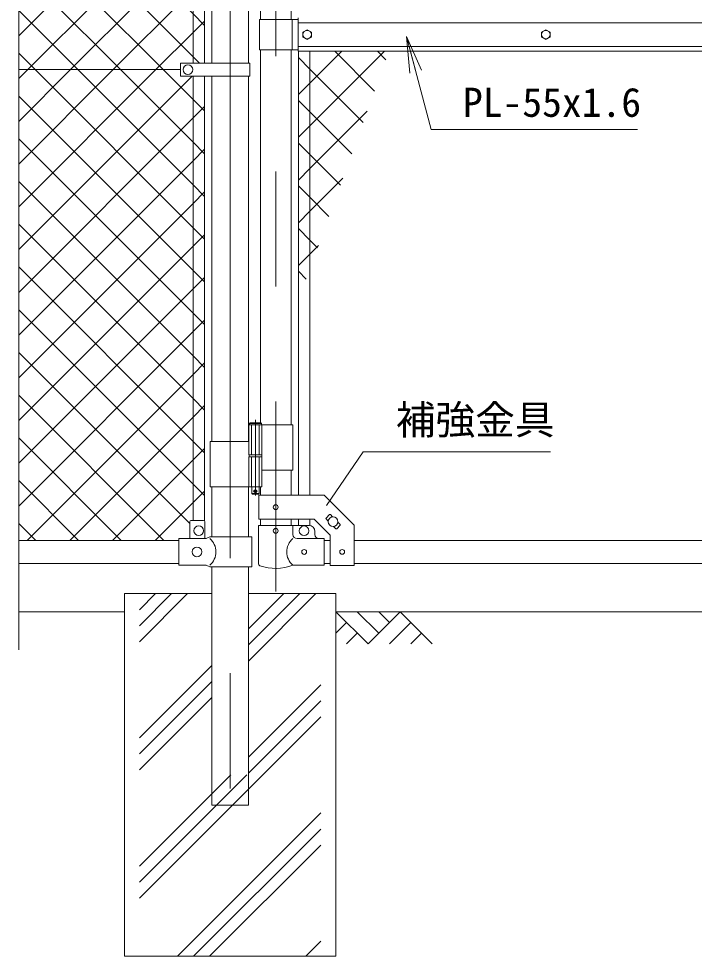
# Model space of a CAD drawing. Units: millimetres, scale not verified. Extents: x -6300 to 6300, y -4455 to 4455.
# Drawn here: x 653 to 1771, y -1756 to -205 of the extents above; entities that cross this region are included whole.
import ezdxf
from ezdxf.enums import TextEntityAlignment as Align

# ---------------------------------------------------------------- set-up
doc = ezdxf.new("R2010")
doc.units = ezdxf.units.MM
doc.header["$LTSCALE"] = 30
doc.linetypes.add('DASHED', pattern=[7.5, 6, -1.5])
doc.linetypes.add('USER1', pattern=[50.8, 31.75, -6.35, 6.35, -6.35])
for name, color, linetype, lineweight in [('0-0_D-STR-TXT', 7, 'Continuous', 9), ('0-3_D-BMK', 2, 'USER1', 13), ('0-4_D-STR1', 1, 'Continuous', 18), ('0-5_D-STR3', 3, 'Continuous', 13), ('0-6_D-DCR-HCH', 7, 'Continuous', 9), ('0-7_D-BGD', 7, 'Continuous', 9), ('0-8_D-STR4', 7, 'Continuous', 9), ('0-9_D-STR-DIM', 7, 'Continuous', 9), ('0-A_0', 7, 'Continuous', 9), ('0-B_D-STR2', 7, 'Continuous', 9)]:
    doc.layers.add(name, color=color, linetype=linetype, lineweight=lineweight)
doc.styles.add('ＭＳ ゴシック', font='')
doc.styles.get('ＭＳ ゴシック').set_extended_font_data('MS Gothic')

# ---------------------------------------------------------------- blocks, each defined once
blk = doc.blocks.new('_Open')
at = {"layer": '0-A_0'}
blk.add_line((-30, 5), (0, 0), dxfattribs=at)
blk.add_lwpolyline([(-30, -5), (0, 0), (-30, 0)], dxfattribs=at)

msp = doc.modelspace()

# ---------------------------------------------------------------- linework, layer by layer
at = {"layer": '0-0_D-STR-TXT'}
for points in [[(1676.84, -388.42), (1335.56, -388.42), (1295.05, -236.27)], [(1533.01, -921.57), (1222.95, -921.57), (1162.11, -1010.37)]]:
    msp.add_lwpolyline(points, dxfattribs=at)
at = {"layer": '0-3_D-BMK'}
for p, q in [((1002.7, 1379.08), (1002.7, -1516.74)), ((1078.1, 685.57), (1078.1, -1152.82)), ((1044.55, -868.74), (1044.55, -993.63)), ((1048.17, -986.66), (1040.92, -986.66))]:
    msp.add_line(p, q, dxfattribs=at)
at = {"layer": '0-4_D-STR1'}
for p, q in [((1103.5, 414.34), (1103.5, -206.16)), ((972.45, 386.34), (972.45, -278.66)), ((1032.95, 386.34), (1032.95, -278.66)), ((1052.7, 386.34), (1052.7, -206.16)), ((1052.7, -256.16), (1052.7, -873.66)), ((1103.5, -256.16), (1103.5, -876.66)), ((972.45, -299.66), (972.45, -904.66)), ((972.45, -299.66), (972.45, -904.66)), ((1032.95, -299.66), (1032.95, -904.66)), ((1032.95, -299.66), (1032.95, -904.66)), ((1103.5, -951.66), (1103.5, -993.11)), ((972.45, -979.66), (972.45, -1062.06)), ((972.45, -979.66), (972.45, -1062.06)), ((1032.95, -979.66), (1032.95, -1062.06)), ((1032.95, -979.66), (1032.95, -1062.06)), ((1052.7, -979.66), (1052.7, -993.11)), ((1052.7, -1033.11), (1052.7, -1043.16)), ((1103.5, -1033.11), (1103.5, -1043.16)), ((917.7, -1068.16), (652.7, -1068.16)), ((1158.1, -1068.16), (1168.1, -1068.16)), ((1208.1, -1068.16), (1842.3, -1068.16)), ((917.7, -1106.16), (652.7, -1106.16)), ((972.45, -1112.06), (972.45, -1506.16)), ((1032.95, -1112.06), (1032.95, -1506.16)), ((1158.1, -1106.16), (1168.1, -1106.16)), ((1208.1, -1106.16), (1842.3, -1106.16)), ((972.45, -1506.16), (1032.95, -1506.16))]:
    msp.add_line(p, q, dxfattribs=at)
at = {"layer": '0-5_D-STR3'}
for p, q in [((941.2, 516.34), (941.2, -278.66)), ((960.2, 516.34), (960.2, -278.66)), ((1051.1, -206.16), (1051.1, -256.16)), ((1051.1, -206.16), (1115.2, -206.16)), ((1105.1, -206.16), (1105.1, -256.16)), ((1115.2, -258.66), (1115.2, -203.66)), ((1935.2, -211.66), (1115.2, -211.66)), ((1051.1, -256.16), (1115.2, -256.16)), ((1935.2, -250.66), (1115.2, -250.66)), ((1935.2, -258.66), (1115.2, -258.66)), ((1115.6, -258.66), (1115.6, -993.11)), ((1134.6, -258.66), (1134.6, -993.11)), ((920.7, -278.66), (920.7, -299.66)), ((1035.5, -278.66), (920.7, -278.66)), ((1035.5, -278.66), (1035.5, -299.66)), ((652.7, -289.16), (920.7, -289.16)), ((1035.5, -299.66), (920.7, -299.66)), ((941.2, -1035.06), (941.2, -299.66)), ((960.2, -1035.74), (960.2, -299.66)), ((1033.75, -876.66), (1033.75, -926.66)), ((1106.65, -876.66), (1033.75, -876.66)), ((1034.55, -874.66), (1035.55, -873.66)), ((1034.55, -874.66), (1034.55, -876.66)), ((1034.55, -874.66), (1054.55, -874.66)), ((1053.55, -873.66), (1035.55, -873.66)), ((1055.35, -876.66), (1055.35, -926.66)), ((1106.65, -876.66), (1106.65, -951.66)), ((1033.75, -904.66), (969.4, -904.66)), ((969.4, -904.66), (969.4, -979.66)), ((1055.35, -926.66), (1033.75, -926.66)), ((1055.35, -929.66), (1033.75, -929.66)), ((1033.75, -929.66), (1033.75, -979.66)), ((1034.05, -926.66), (1034.05, -929.66)), ((1055.05, -929.66), (1034.05, -929.66)), ((1055.05, -926.66), (1055.05, -929.66)), ((1055.35, -929.66), (1055.35, -979.66)), ((1106.65, -951.66), (1055.46, -951.66)), ((1055.35, -979.66), (969.4, -979.66)), ((1039.55, -991.66), (1038.55, -990.66)), ((1049.55, -991.66), (1039.55, -991.66)), ((1049.55, -991.66), (1050.55, -990.66)), ((1050.55, -979.66), (1050.55, -990.66)), ((1050.4, -1033.11), (1050.4, -993.11)), ((935.7, -1037.06), (935.7, -1065.06)), ((958.7, -1035.06), (937.7, -1035.06)), ((960.7, -1037.06), (960.7, -1065.06)), ((1050.4, -1033.11), (1141.54, -1033.11)), ((1115.6, -1033.11), (1115.6, -1043.16)), ((1134.6, -1033.11), (1134.6, -1043.16)), ((1141.54, -1033.11), (1168.1, -1059.68)), ((1161.44, -1031.1), (1167.09, -1025.44)), ((1161.44, -1032.52), (1165.15, -1036.23)), ((1168.51, -1025.44), (1172.22, -1029.16)), ((1181.06, -1037.99), (1184.77, -1041.71)), ((1049.55, -1043.16), (1106.65, -1043.16)), ((1049.55, -1043.16), (1049.55, -1106.85)), ((1106.65, -1043.16), (1106.65, -1058.16)), ((1106.65, -1043.16), (1133.1, -1043.16)), ((1143.1, -1058.16), (1143.1, -1053.16)), ((1173.98, -1045.06), (1177.7, -1048.78)), ((1179.12, -1048.78), (1184.77, -1043.12)), ((1208.1, -1109.36), (1208.1, -1043.11)), ((962.9, -1065.06), (917.7, -1065.06)), ((917.7, -1109.06), (917.7, -1065.06)), ((962.9, -1065.06), (968.9, -1062.06)), ((1038.8, -1062.06), (968.9, -1062.06)), ((1038.8, -1062.06), (1038.8, -1112.06)), ((1158.1, -1065.16), (1113.65, -1065.16)), ((1158.1, -1109.16), (1158.1, -1065.16)), ((1168.1, -1109.36), (1168.1, -1059.68)), ((962.9, -1109.06), (917.7, -1109.06)), ((962.9, -1109.06), (968.9, -1112.06)), ((1038.8, -1112.06), (968.9, -1112.06)), ((1158.1, -1109.16), (1106.65, -1109.16)), ((1168.1, -1109.36), (1208.1, -1109.36))]:
    msp.add_line(p, q, dxfattribs=at)
at = {"layer": '0-5_D-STR3', "linetype": 'DASHED'}
for p, q in [((1038.25, -876.66), (1038.25, -926.66)), ((1050.85, -876.66), (1050.85, -926.66)), ((1038.25, -929.66), (1038.25, -979.66)), ((1050.85, -929.66), (1050.85, -979.66))]:
    msp.add_line(p, q, dxfattribs=at)
at = {"layer": '0-5_D-STR3'}
for points in [[(1130.2, -223.06), (1137.22, -227.11), (1137.22, -235.21), (1130.2, -239.26), (1123.19, -235.21), (1123.19, -227.11)], [(1525.2, -223.06), (1532.22, -227.11), (1532.22, -235.21), (1525.2, -239.26), (1518.19, -235.21), (1518.19, -227.11)]]:
    msp.add_lwpolyline(points, close=True, dxfattribs=at)
for points in [[(1053.55, -873.66), (1054.55, -874.66), (1054.55, -876.66)], [(1038.55, -979.66), (1038.55, -990.66), (1050.55, -990.66)], [(1050.4, -993.11), (1158.1, -993.11), (1208.1, -1043.11)]]:
    msp.add_lwpolyline(points, dxfattribs=at)
for centre, radius in [((1130.2, -231.16), 7.03), ((1525.2, -231.16), 7.03), ((932.7, -289.16), 8), ((1044.55, -986.66), 2.5), ((1078.1, -1013.11), 4), ((1173.1, -1037.11), 8), ((950.7, -1052.06), 8), ((1078.1, -1052.16), 4), ((1125.1, -1052.16), 8), ((947.7, -1087.06), 8), ((1125.1, -1087.16), 4), ((1188.1, -1087.11), 4)]:
    msp.add_circle(centre, radius, dxfattribs=at)
for centre, radius, start, end in [((937.7, -1037.06), 2, 90, 180), ((958.7, -1037.06), 2, 0, 90), ((1162.14, -1031.81), 1, 135, 225), ((1167.8, -1026.15), 1, 45, 135), ((1133.1, -1053.16), 10, 0, 90), ((1178.41, -1048.07), 1, 225, 315), ((1184.06, -1042.41), 1, 315, 45), ((950.32, -1087.06), 28.8, 310.19176, 49.80824), ((1124.85, -1087.16), 28.55, 129.59418, 230.40582), ((1113.65, -1058.16), 7, 180, 270), ((1150.1, -1058.16), 7, 180, 270), ((1052.85, -1106.85), 3.3, 180, 250.77949), ((1078.1, -1034.43), 80, 250.77949, 290.9084)]:
    msp.add_arc(centre, radius, start, end, dxfattribs=at)
at = {"layer": '0-6_D-DCR-HCH'}
for p, q in [((852.7, -1235.76), (932.3, -1156.16)), ((852.7, -1209.24), (905.78, -1156.16)), ((852.7, -1182.72), (879.27, -1156.16)), ((1032.95, -1267.64), (1144.43, -1156.16)), ((1032.95, -1241.12), (1117.92, -1156.16)), ((1032.95, -1214.61), (1091.4, -1156.16)), ((1230.92, -1239.37), (1177.7, -1186.16)), ((1248.65, -1221.64), (1213.18, -1186.16)), ((1284.13, -1186.16), (1230.92, -1239.37)), ((1266.48, -1203.99), (1248.65, -1186.16)), ((1284.13, -1186.16), (1337.34, -1239.37)), ((1195.44, -1203.9), (1177.7, -1221.56)), ((1301.87, -1203.9), (1266.23, -1239.37)), ((1213.18, -1221.64), (1195.36, -1239.37)), ((1319.6, -1221.64), (1301.78, -1239.37)), ((852.7, -1394.86), (972.45, -1275.11)), ((852.7, -1421.37), (972.45, -1301.62)), ((1032.95, -1426.74), (1152.7, -1306.99)), ((852.7, -1447.89), (972.45, -1328.14)), ((1032.95, -1453.25), (1152.7, -1333.5)), ((852.7, -1660.02), (1152.7, -1360.02)), ((852.7, -1633.5), (1030.05, -1456.16)), ((852.7, -1606.99), (1003.53, -1456.16)), ((915.66, -1756.16), (1152.7, -1519.12)), ((942.18, -1756.16), (1152.7, -1545.64)), ((968.7, -1756.16), (1152.7, -1572.15)), ((1127.8, -1756.16), (1152.7, -1731.25))]:
    msp.add_line(p, q, dxfattribs=at)
at = {"layer": '0-7_D-BGD'}
for p, q in [((652.7, -1186.16), (827.7, -1186.16)), ((1177.7, -1186.16), (2827.7, -1186.16))]:
    msp.add_line(p, q, dxfattribs=at)
at = {"layer": '0-8_D-STR4'}
for p, q in [((827.7, -1156.16), (827.7, -1756.16)), ((827.7, -1156.16), (972.45, -1156.16)), ((1032.95, -1156.16), (1177.7, -1156.16)), ((1177.7, -1156.16), (1177.7, -1756.16)), ((827.7, -1756.16), (1177.7, -1756.16))]:
    msp.add_line(p, q, dxfattribs=at)
at = {"layer": '0-9_D-STR-DIM'}
msp.add_line((652.7, -1249.16), (652.7, 93.19), dxfattribs=at)
at = {"layer": '0-B_D-STR2'}
for p, q in [((652.7, -233.33), (941.2, 55.17)), ((667.59, -289.16), (941.2, -15.54)), ((891.9, -289.16), (652.7, -49.96)), ((738.3, -289.16), (941.2, -86.26)), ((821.19, -289.16), (652.7, -120.67)), ((809.01, -289.16), (941.2, -156.97)), ((750.48, -289.16), (652.7, -191.38)), ((941.2, -227.68), (960.2, -208.68)), ((879.72, -289.16), (941.2, -227.68)), ((679.77, -289.16), (652.7, -262.1)), ((1115.6, -259.64), (1116.59, -258.66)), ((1241.7, -324.6), (1175.76, -258.66)), ((1260.56, -272.76), (1246.47, -258.66)), ((1134.6, -288.22), (1115.6, -269.22)), ((652.7, -304.04), (667.59, -289.16)), ((652.7, -374.76), (738.3, -289.16)), ((652.7, -445.47), (809.01, -289.16)), ((652.7, -516.18), (879.72, -289.16)), ((941.2, -550.6), (679.77, -289.16)), ((941.2, -479.88), (750.48, -289.16)), ((941.2, -409.17), (821.19, -289.16)), ((941.2, -338.46), (891.9, -289.16)), ((1222.83, -376.44), (1134.6, -288.22)), ((652.7, -586.89), (939.93, -299.66)), ((941.2, -621.31), (652.7, -332.81)), ((960.2, -357.46), (941.2, -338.46)), ((1134.6, -358.93), (1115.6, -339.93)), ((941.2, -369.1), (960.2, -350.1)), ((652.7, -657.6), (941.2, -369.1)), ((1134.6, -452.77), (1229.63, -357.75)), ((1203.96, -428.28), (1134.6, -358.93)), ((941.2, -692.02), (652.7, -403.52)), ((960.2, -428.17), (941.2, -409.17)), ((1134.6, -429.64), (1115.6, -410.64)), ((941.2, -439.81), (960.2, -420.81)), ((1185.09, -480.12), (1134.6, -429.64)), ((652.7, -728.31), (941.2, -439.81)), ((1115.6, -471.77), (1134.6, -452.77)), ((941.2, -762.73), (652.7, -474.23)), ((960.2, -498.88), (941.2, -479.88)), ((1134.6, -523.48), (1189.16, -468.92)), ((941.2, -510.52), (960.2, -491.52)), ((1134.6, -500.35), (1115.6, -481.35)), ((652.7, -799.02), (941.2, -510.52)), ((1166.22, -531.97), (1134.6, -500.35)), ((1115.6, -542.48), (1134.6, -523.48)), ((941.2, -833.44), (652.7, -544.94)), ((960.2, -569.6), (941.2, -550.6)), ((1134.6, -571.06), (1115.6, -552.06)), ((941.2, -581.23), (960.2, -562.23)), ((1147.35, -583.81), (1134.6, -571.06)), ((652.7, -869.73), (941.2, -581.23)), ((1134.6, -594.2), (1148.7, -580.1)), ((1115.6, -613.2), (1134.6, -594.2)), ((941.2, -904.15), (652.7, -615.65)), ((960.2, -640.31), (941.2, -621.31)), ((941.2, -651.94), (960.2, -632.94)), ((1128.48, -635.65), (1115.6, -622.77)), ((652.7, -940.44), (941.2, -651.94)), ((941.2, -974.86), (652.7, -686.36)), ((960.2, -711.02), (941.2, -692.02)), ((941.2, -722.65), (960.2, -703.65)), ((652.7, -1011.15), (941.2, -722.65)), ((935.7, -1040.07), (652.7, -757.07)), ((960.2, -781.73), (941.2, -762.73)), ((941.2, -793.36), (960.2, -774.36)), ((666.41, -1068.16), (941.2, -793.36)), ((893.09, -1068.16), (652.7, -827.78)), ((960.2, -852.44), (941.2, -833.44)), ((941.2, -864.07), (960.2, -845.07)), ((737.12, -1068.16), (941.2, -864.07)), ((822.37, -1068.16), (652.7, -898.49)), ((960.2, -923.15), (941.2, -904.15)), ((941.2, -934.78), (960.2, -915.78)), ((807.83, -1068.16), (941.2, -934.78)), ((751.66, -1068.16), (652.7, -969.2)), ((960.2, -993.86), (941.2, -974.86)), ((941.2, -1005.49), (960.2, -986.49)), ((878.54, -1068.16), (941.2, -1005.49)), ((680.95, -1068.16), (652.7, -1039.91))]:
    msp.add_line(p, q, dxfattribs=at)
for points in [[(960.2, -216.04), (941.2, -197.04), (652.7, 91.46)], [(952.11, -278.66), (941.2, -267.75), (652.7, 20.75)], [(1115.6, -330.35), (1134.6, -311.35), (1187.3, -258.66)], [(1115.6, -401.06), (1134.6, -382.06), (1258.01, -258.66)]]:
    msp.add_lwpolyline(points, dxfattribs=at)

# ---------------------------------------------------------------- block references
at = {"layer": '0-0_D-STR-TXT', "xscale": 2, "yscale": 2, "rotation": 104.91069}
msp.add_blockref('_Open', (1294.54, -234.34), dxfattribs=at)

# ---------------------------------------------------------------- texts
at = {"layer": '0-0_D-STR-TXT', "style": 'ＭＳ ゴシック'}
for s, p in [('PL-55x1.6', (1388.01, -381.67)), ('補強金具', (1276.92, -906.96))]:
    msp.add_text(s, height=48.17, dxfattribs=at).set_placement(p, align=Align.BOTTOM_LEFT)

doc.saveas('drawing.dxf')
